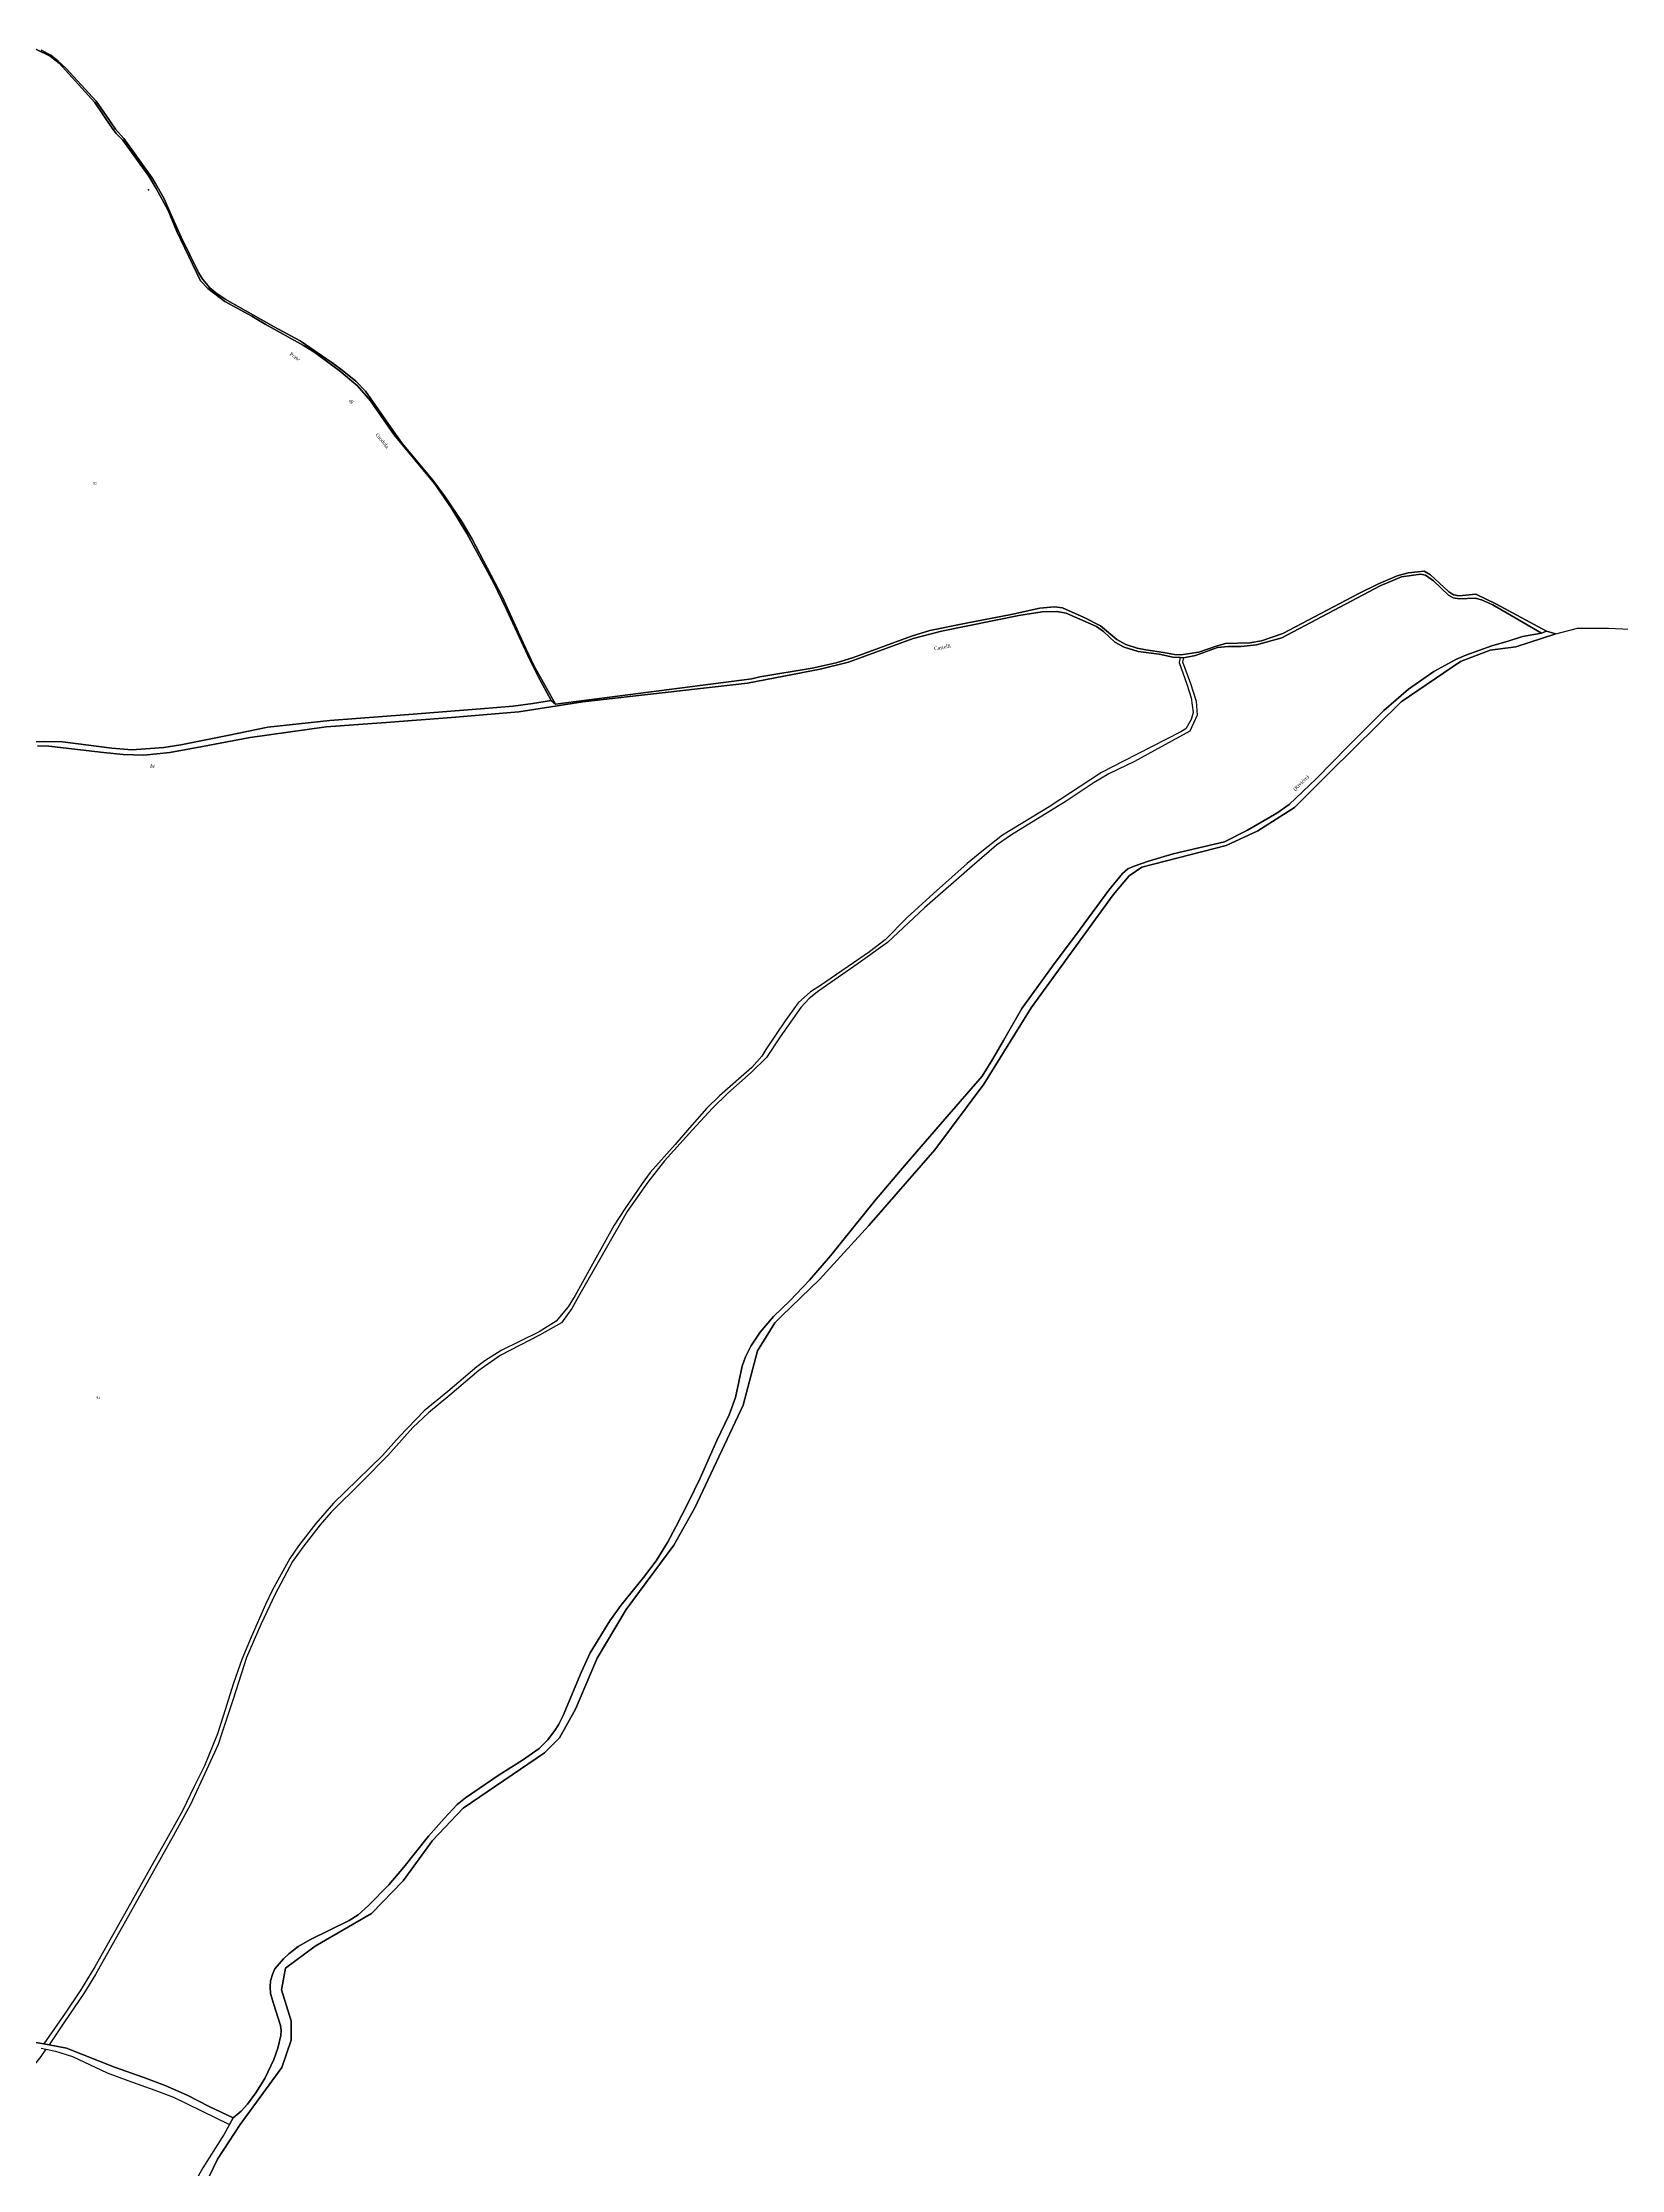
# Model space of a CAD drawing. Extents: x 1189447 to 1205702, y 6141591 to 6152844.
# Drawn here: x 1199629 to 1200944, y 6146357 to 6148127 of the extents above; entities that cross this region are included whole.
import ezdxf

# ---------------------------------------------------------------- set-up
doc = ezdxf.new("R2010")
doc.units = 0
doc.linetypes.add('CONTINU', pattern=[0])
doc.layers.get('0').update_dxf_attribs({"linetype": 'CONTINU'})
for name, color, linetype in [('1FLECHEFL', 7, 'CONTINU'), ('1LIEUDIT', 7, 'CONTINU'), ('1PARCELLE', 7, 'CONTINU'), ('1SECTION', 7, 'CONTINU'), ('1SUBDSECT', 7, 'CONTINU'), ('1TRONFLUV', 7, 'CONTINU'), ('3CHEMIN', 7, 'CONTINU'), ('3PARCELLETEX', 7, 'CONTINU'), ('3TRONFLUVTEX', 7, 'CONTINU')]:
    doc.layers.add(name, color=color, linetype=linetype)
doc.styles.get("Standard").update_dxf_attribs({"font": 'Times New Roman'})

# ---------------------------------------------------------------- blocks, each defined once
blk = doc.blocks.new('FLECHRU1')
blk.add_point((0, 0))

msp = doc.modelspace()

# ---------------------------------------------------------------- linework, layer by layer
at = {"layer": '1LIEUDIT'}
for points in [[(1199628.13, 6148120.86), (1199636.38, 6148116.73), (1199642.48, 6148111.73), (1199648.95, 6148105.58), (1199673.94, 6148078.22), (1199682.32, 6148066.36), (1199690.14, 6148055.12), (1199696.96, 6148047.19), (1199720.42, 6148014.81), (1199723.48, 6148009.88), (1199730.29, 6147997.65), (1199737.63, 6147981.3), (1199744.79, 6147965.02), (1199759.26, 6147935.68), (1199762.71, 6147929.97), (1199768.66, 6147922.88), (1199773.52, 6147918.82), (1199781.36, 6147913.53), (1199822.18, 6147890.65), (1199843.7, 6147878.82), (1199856.43, 6147870.39), (1199871.25, 6147860.04), (1199878.74, 6147854.46), (1199890.11, 6147845.28), (1199898.16, 6147837.01), (1199923.07, 6147801.28), (1199928.99, 6147793.21), (1199935.94, 6147784.72), (1199954.21, 6147762.81), (1199964.53, 6147749.2), (1199978.58, 6147727.95), (1199987.07, 6147713.79), (1200011.86, 6147666.24), (1200029.35, 6147627.46), (1200038.35, 6147608.67), (1200056.4, 6147576.48), (1200052.69, 6147579.69), (1200052.69, 6147579.69), (1200037.44, 6147577.13), (1200021.18, 6147575.01), (1199994.02, 6147572.55), (1199934.27, 6147567.91), (1199868.62, 6147562.84), (1199816.84, 6147557.42), (1199783.44, 6147550.34), (1199744.48, 6147542.7), (1199730.23, 6147540.42), (1199703.64, 6147538.62), (1199686.98, 6147539.8), (1199645.95, 6147545.29), (1199630.14, 6147545.57), (1199574.37, 6147544.33)], [(1199768.45, 6146352.01), (1199774.99, 6146365.67), (1199793.82, 6146394.74), (1199828.49, 6146442.21), (1199836.36, 6146464.73), (1199836.4, 6146480.88), (1199828.14, 6146506.7), (1199831.47, 6146524.76), (1199856.41, 6146543.04), (1199903.11, 6146570.24), (1199929.55, 6146597.39), (1199954.08, 6146630.85), (1199979.36, 6146657.94), (1200047.28, 6146703.9), (1200059.71, 6146716.45), (1200072.94, 6146740.22), (1200091.02, 6146782.77), (1200115.14, 6146823.06), (1200154.79, 6146876.63), (1200172.32, 6146907.85), (1200212.5, 6146993.34), (1200224.45, 6147038.4), (1200238.98, 6147061.69), (1200244.66, 6147067.68), (1200276.03, 6147097.72), (1200317.23, 6147142.84), (1200372.12, 6147205.78), (1200412.79, 6147260.44), (1200452.31, 6147323.74), (1200520.47, 6147417.87), (1200533.8, 6147433.75), (1200544.5, 6147441.02), (1200614.63, 6147458.86), (1200640.99, 6147471.18), (1200671.48, 6147490.66), (1200700.78, 6147519.94), (1200760.29, 6147578.56), (1200809.63, 6147612.09), (1200834.29, 6147621.37), (1200855.64, 6147624.2), (1200888.95, 6147635.14), (1200881.13, 6147637.2), (1200838.95, 6147660.15), (1200822.46, 6147668.06), (1200808.46, 6147666.75), (1200803.89, 6147667.66), (1200799.74, 6147670.18), (1200784.65, 6147684.3), (1200779.41, 6147687.34), (1200766, 6147685.81), (1200756.8, 6147683.38), (1200741.44, 6147676.67), (1200725.04, 6147668.71), (1200661.67, 6147635.29), (1200643.98, 6147629.24), (1200634.14, 6147627.57), (1200614.13, 6147626.96), (1200607.22, 6147625.03), (1200591.74, 6147619.69), (1200576.81, 6147617.56), (1200571.51, 6147617.9), (1200562.45, 6147619.57), (1200547.74, 6147621.73), (1200540.51, 6147623.26), (1200531.02, 6147626.19), (1200523.51, 6147630.36), (1200509.88, 6147641.72), (1200496.4, 6147648.65), (1200478.42, 6147656.71), (1200471.78, 6147657.51), (1200459.54, 6147656.39), (1200435.58, 6147651.21), (1200398.2, 6147643.91), (1200367.98, 6147637.82), (1200352.7, 6147633.18), (1200303.5, 6147615.22), (1200289.97, 6147610.86), (1200270.03, 6147606.55), (1200226.54, 6147599.15), (1200219.75, 6147597.67), (1200056.4, 6147576.48), (1200052.69, 6147579.69), (1200052.69, 6147579.69), (1200037.44, 6147577.13), (1200021.18, 6147575.01), (1199994.02, 6147572.55), (1199934.27, 6147567.91), (1199868.62, 6147562.84), (1199816.84, 6147557.42), (1199783.44, 6147550.34), (1199744.48, 6147542.7), (1199730.23, 6147540.42), (1199703.64, 6147538.62), (1199686.98, 6147539.8), (1199645.95, 6147545.29), (1199630.14, 6147545.57), (1199574.37, 6147544.33)]]:
    msp.add_lwpolyline(points, dxfattribs=at)
at = {"layer": '1PARCELLE'}
for points in [[(1199574.37, 6147544.33), (1199630.14, 6147545.57), (1199645.95, 6147545.29), (1199686.98, 6147539.8), (1199703.64, 6147538.62), (1199730.23, 6147540.42), (1199744.48, 6147542.7), (1199783.44, 6147550.34), (1199816.84, 6147557.42), (1199868.62, 6147562.84), (1199934.27, 6147567.91), (1199994.02, 6147572.55), (1200021.18, 6147575.01), (1200037.44, 6147577.13), (1200052.69, 6147579.69), (1200042.03, 6147599.58), (1200035.22, 6147612.94), (1200015.41, 6147655.8), (1200004.95, 6147677.12), (1199982.48, 6147718.43), (1199969.68, 6147739.62), (1199955.58, 6147760.19), (1199946.25, 6147771.56), (1199922.1, 6147800.8), (1199902.35, 6147828.91), (1199891.49, 6147841.38), (1199876.31, 6147854.1), (1199855.16, 6147869.81), (1199846.53, 6147875.05), (1199814.81, 6147892.76), (1199803.48, 6147899.51), (1199781.09, 6147911.48), (1199766.97, 6147922.34), (1199760.96, 6147928.88), (1199741.17, 6147969.94), (1199733.88, 6147987.2), (1199724.04, 6148005.69), (1199717.84, 6148016.03), (1199696.17, 6148045.87), (1199690.71, 6148051.29), (1199686.91, 6148056.81), (1199672.91, 6148077.31), (1199643.12, 6148109.85), (1199635.82, 6148115.78), (1199612.43, 6148127.1)], [(1199593.86, 6146467.82), (1199630.55, 6146461.76), (1199634.8, 6146460.92), (1199649.41, 6146458.22), (1199689.37, 6146442.41), (1199713.82, 6146433.85), (1199731.52, 6146427.13), (1199749.65, 6146418.92), (1199767.96, 6146409.66), (1199788.06, 6146400.06), (1199794.6, 6146405.85), (1199799.94, 6146411.44), (1199806.85, 6146420.95), (1199814.5, 6146433.05), (1199821.93, 6146448.83), (1199825.25, 6146458.22), (1199827.61, 6146468.68), (1199827.87, 6146473.12), (1199827.47, 6146477.03), (1199821.91, 6146494.41), (1199819.22, 6146503.61), (1199818.82, 6146509.26), (1199819.12, 6146514.06), (1199821, 6146520.28), (1199822.75, 6146524.14), (1199829.82, 6146532.58), (1199834.27, 6146536.54), (1199842.09, 6146542.82), (1199852.37, 6146548.61), (1199884.6, 6146564.33), (1199891.99, 6146569.22), (1199900.82, 6146576.77), (1199917.69, 6146594.11), (1199930, 6146608.67), (1199950.74, 6146634.51), (1199963.75, 6146649.17), (1199974.49, 6146660.84), (1199981.5, 6146666.4), (1200009.49, 6146685.72), (1200028.76, 6146697.71), (1200042.63, 6146707.52), (1200049.84, 6146714.65), (1200056.41, 6146723.28), (1200059, 6146727.86), (1200062.67, 6146734.92), (1200077.68, 6146770.7), (1200085.24, 6146787.2), (1200101.65, 6146813.84), (1200110.84, 6146826.56), (1200129.7, 6146849.81), (1200140.09, 6146863.75), (1200149.62, 6146878.97), (1200156.55, 6146891.95), (1200167.09, 6146912.44), (1200176.69, 6146932.46), (1200190.54, 6146963.73), (1200200.86, 6146985.28), (1200206.22, 6146999.58), (1200211.8, 6147025.8), (1200214.58, 6147033.43), (1200218.85, 6147042.37), (1200226.65, 6147053.84), (1200237.72, 6147066.91), (1200251.47, 6147080.11), (1200267.67, 6147097.24), (1200285.22, 6147117.54), (1200321.76, 6147163.02), (1200348.32, 6147193.97), (1200380.49, 6147231.35), (1200411.61, 6147266.95), (1200420.14, 6147280.83), (1200429.17, 6147296.77), (1200444.44, 6147323.26), (1200460.68, 6147345.46), (1200469.94, 6147358.5), (1200493.13, 6147389.18), (1200517.03, 6147421.85), (1200528.34, 6147435.6), (1200532.59, 6147439.44), (1200537.94, 6147441.82), (1200549.85, 6147445.96), (1200570.59, 6147451.92), (1200613.23, 6147462.08), (1200632.33, 6147471.58), (1200656.86, 6147485.86), (1200666.94, 6147493.08), (1200689.36, 6147514.51), (1200715.75, 6147541.25), (1200745.67, 6147571.36), (1200766.4, 6147588.98), (1200787.46, 6147603.73), (1200805.84, 6147613.76), (1200814.16, 6147617.22), (1200835.65, 6147625.1), (1200850.24, 6147629.37), (1200861.27, 6147632.96), (1200877.08, 6147635.56), (1200836.61, 6147659.19), (1200827.06, 6147663.26), (1200821.8, 6147664.71), (1200808.89, 6147664.14), (1200803.63, 6147665.1), (1200799.69, 6147667.27), (1200787.17, 6147679.23), (1200780.55, 6147683.91), (1200776.72, 6147684.63), (1200760.58, 6147682.39), (1200742.87, 6147675.14), (1200660.97, 6147631.82), (1200639.75, 6147625.88), (1200626.95, 6147624.6), (1200616.19, 6147624.5), (1200607.35, 6147623.56), (1200588.99, 6147617.03), (1200579.19, 6147615.13), (1200576.26, 6147615.3), (1200570.22, 6147615.63), (1200558.75, 6147618.16), (1200541.36, 6147620.35), (1200529.78, 6147623.96), (1200522.02, 6147628.03), (1200512.35, 6147637.02), (1200506.51, 6147641.09), (1200481.49, 6147652.37), (1200473.49, 6147653.7), (1200461.54, 6147653.49), (1200442.11, 6147650.41), (1200377.71, 6147637.41), (1200353.98, 6147631.12), (1200300.21, 6147611.4), (1200276.71, 6147605.71), (1200216.15, 6147593.88), (1200079.14, 6147578.53), (1200025.88, 6147570.25), (1199969.82, 6147565.58), (1199915.34, 6147561.24), (1199865.59, 6147557.68), (1199802.31, 6147548.82), (1199762.55, 6147541.38), (1199735.35, 6147536.29), (1199713.63, 6147534.16), (1199696.36, 6147534.71), (1199680.2, 6147536.25), (1199634.68, 6147541.58), (1199625.11, 6147541.93)], [(1199628.18, 6146458.07), (1199632.22, 6146457.27), (1199640.03, 6146455.74), (1199654.2, 6146451.29), (1199683.25, 6146437.59), (1199700.38, 6146431.16), (1199722.96, 6146423.12), (1199738.26, 6146417.53), (1199784.88, 6146394.75), (1199780.54, 6146386.53), (1199762.84, 6146358.46), (1199758.92, 6146351.67)]]:
    msp.add_lwpolyline(points, dxfattribs=at)
at = {"layer": '1SECTION'}
msp.add_lwpolyline([(1199768.45, 6146352.01), (1199774.99, 6146365.67), (1199793.82, 6146394.74), (1199828.49, 6146442.21), (1199836.36, 6146464.73), (1199836.4, 6146480.88), (1199828.14, 6146506.7), (1199831.47, 6146524.76), (1199856.41, 6146543.04), (1199903.11, 6146570.24), (1199929.55, 6146597.39), (1199954.08, 6146630.85), (1199979.36, 6146657.94), (1200047.28, 6146703.9), (1200059.71, 6146716.45), (1200072.94, 6146740.22), (1200091.02, 6146782.77), (1200115.14, 6146823.06), (1200154.79, 6146876.63), (1200172.32, 6146907.85), (1200212.5, 6146993.34), (1200224.45, 6147038.4), (1200238.98, 6147061.69), (1200244.66, 6147067.68), (1200276.03, 6147097.72), (1200317.23, 6147142.84), (1200372.12, 6147205.78), (1200412.79, 6147260.44), (1200452.31, 6147323.74), (1200520.47, 6147417.87), (1200533.8, 6147433.75), (1200544.5, 6147441.02), (1200614.63, 6147458.86), (1200640.99, 6147471.18), (1200671.48, 6147490.66), (1200700.78, 6147519.94), (1200760.29, 6147578.56), (1200809.63, 6147612.09), (1200834.29, 6147621.37), (1200855.64, 6147624.2), (1200888.95, 6147635.14), (1200906.88, 6147639.83), (1200932.9, 6147639.68), (1200992.05, 6147637.14)], dxfattribs=at)
at = {"layer": '1SUBDSECT'}
msp.add_lwpolyline([(1199628.13, 6148120.86), (1199636.38, 6148116.73), (1199642.48, 6148111.73), (1199648.95, 6148105.58), (1199673.94, 6148078.22), (1199682.32, 6148066.36), (1199690.14, 6148055.12), (1199696.96, 6148047.19), (1199720.42, 6148014.81), (1199723.48, 6148009.88), (1199730.29, 6147997.65), (1199737.63, 6147981.3), (1199744.79, 6147965.02), (1199759.26, 6147935.68), (1199762.71, 6147929.97), (1199768.66, 6147922.88), (1199773.52, 6147918.82), (1199781.36, 6147913.53), (1199822.18, 6147890.65), (1199843.7, 6147878.82), (1199856.43, 6147870.39), (1199871.25, 6147860.04), (1199878.74, 6147854.46), (1199890.11, 6147845.28), (1199898.16, 6147837.01), (1199923.07, 6147801.28), (1199928.99, 6147793.21), (1199935.94, 6147784.72), (1199954.21, 6147762.81), (1199964.53, 6147749.2), (1199978.58, 6147727.95), (1199987.07, 6147713.79), (1200011.86, 6147666.24), (1200029.35, 6147627.46), (1200038.35, 6147608.67), (1200056.4, 6147576.48), (1200219.75, 6147597.67), (1200226.54, 6147599.15), (1200270.03, 6147606.55), (1200289.97, 6147610.86), (1200303.5, 6147615.22), (1200352.7, 6147633.18), (1200367.98, 6147637.82), (1200398.2, 6147643.91), (1200435.58, 6147651.21), (1200459.54, 6147656.39), (1200471.78, 6147657.51), (1200478.42, 6147656.71), (1200496.4, 6147648.65), (1200509.88, 6147641.72), (1200523.51, 6147630.36), (1200531.02, 6147626.19), (1200540.51, 6147623.26), (1200547.74, 6147621.73), (1200562.45, 6147619.57), (1200571.51, 6147617.9), (1200576.81, 6147617.56), (1200591.74, 6147619.69), (1200607.22, 6147625.03), (1200614.13, 6147626.96), (1200634.14, 6147627.57), (1200643.98, 6147629.24), (1200661.67, 6147635.29), (1200725.04, 6147668.71), (1200741.44, 6147676.67), (1200756.8, 6147683.38), (1200766, 6147685.81), (1200779.41, 6147687.34), (1200784.65, 6147684.3), (1200799.74, 6147670.18), (1200803.89, 6147667.66), (1200808.46, 6147666.75), (1200822.46, 6147668.06), (1200838.95, 6147660.15), (1200881.13, 6147637.2), (1200888.95, 6147635.14), (1200855.64, 6147624.2), (1200834.29, 6147621.37), (1200809.63, 6147612.09), (1200760.29, 6147578.56), (1200700.78, 6147519.94), (1200671.48, 6147490.66), (1200640.99, 6147471.18), (1200614.63, 6147458.86), (1200544.5, 6147441.02), (1200533.8, 6147433.75), (1200520.47, 6147417.87), (1200452.31, 6147323.74), (1200412.79, 6147260.44), (1200372.12, 6147205.78), (1200317.23, 6147142.84), (1200276.03, 6147097.72), (1200244.66, 6147067.68), (1200238.98, 6147061.69), (1200224.45, 6147038.4), (1200212.5, 6146993.34), (1200172.32, 6146907.85), (1200154.79, 6146876.63), (1200115.14, 6146823.06), (1200091.02, 6146782.77), (1200072.94, 6146740.22), (1200059.71, 6146716.45), (1200047.28, 6146703.9), (1199979.36, 6146657.94), (1199954.08, 6146630.85), (1199929.55, 6146597.39), (1199903.11, 6146570.24), (1199856.41, 6146543.04), (1199831.47, 6146524.76), (1199828.14, 6146506.7), (1199836.4, 6146480.88), (1199836.36, 6146464.73), (1199828.49, 6146442.21), (1199793.82, 6146394.74), (1199774.99, 6146365.67), (1199768.45, 6146352.01)], dxfattribs=at)
at = {"layer": '1TRONFLUV'}
for points in [[(1199612.43, 6148127.1), (1199635.82, 6148115.78), (1199643.12, 6148109.85), (1199672.91, 6148077.31), (1199686.91, 6148056.81), (1199690.71, 6148051.29), (1199696.17, 6148045.87), (1199717.84, 6148016.03), (1199724.04, 6148005.69), (1199733.88, 6147987.2), (1199741.17, 6147969.94), (1199760.96, 6147928.88), (1199766.97, 6147922.34), (1199781.09, 6147911.48), (1199803.48, 6147899.51), (1199814.81, 6147892.76), (1199846.53, 6147875.05), (1199855.16, 6147869.81), (1199876.31, 6147854.1), (1199891.49, 6147841.38), (1199902.35, 6147828.91), (1199922.1, 6147800.8), (1199946.25, 6147771.56), (1199955.58, 6147760.19), (1199969.68, 6147739.62), (1199982.48, 6147718.43), (1200004.95, 6147677.12), (1200015.41, 6147655.8), (1200035.22, 6147612.94), (1200042.03, 6147599.58), (1200052.69, 6147579.69), (1200052.69, 6147579.69), (1200056.4, 6147576.48), (1200038.35, 6147608.67), (1200029.35, 6147627.46), (1200011.86, 6147666.24), (1199987.07, 6147713.79), (1199978.58, 6147727.95), (1199964.53, 6147749.2), (1199954.21, 6147762.81), (1199935.94, 6147784.72), (1199928.99, 6147793.21), (1199923.07, 6147801.28), (1199898.16, 6147837.01), (1199890.11, 6147845.28), (1199878.74, 6147854.46), (1199871.25, 6147860.04), (1199856.43, 6147870.39), (1199843.7, 6147878.82), (1199822.18, 6147890.65), (1199781.36, 6147913.53), (1199773.52, 6147918.82), (1199768.66, 6147922.88), (1199762.71, 6147929.97), (1199759.26, 6147935.68), (1199744.79, 6147965.02), (1199737.63, 6147981.3), (1199730.29, 6147997.65), (1199723.48, 6148009.88), (1199720.42, 6148014.81), (1199696.96, 6148047.19), (1199690.14, 6148055.12), (1199682.32, 6148066.36), (1199673.94, 6148078.22), (1199648.95, 6148105.58), (1199642.48, 6148111.73), (1199636.38, 6148116.73), (1199628.13, 6148120.86)], [(1199625.11, 6147541.93), (1199634.68, 6147541.58), (1199680.2, 6147536.25), (1199696.36, 6147534.71), (1199713.63, 6147534.16), (1199735.35, 6147536.29), (1199762.55, 6147541.38), (1199802.31, 6147548.82), (1199865.59, 6147557.68), (1199915.34, 6147561.24), (1199969.82, 6147565.58), (1200025.88, 6147570.25), (1200079.14, 6147578.53), (1200216.15, 6147593.88), (1200276.71, 6147605.71), (1200300.21, 6147611.4), (1200353.98, 6147631.12), (1200377.71, 6147637.41), (1200442.11, 6147650.41), (1200461.54, 6147653.49), (1200473.49, 6147653.7), (1200481.49, 6147652.37), (1200506.51, 6147641.09), (1200512.35, 6147637.02), (1200522.02, 6147628.03), (1200529.78, 6147623.96), (1200541.36, 6147620.35), (1200558.75, 6147618.16), (1200570.22, 6147615.63), (1200576.26, 6147615.3), (1200579.19, 6147615.13), (1200588.99, 6147617.03), (1200607.35, 6147623.56), (1200616.19, 6147624.5), (1200626.95, 6147624.6), (1200639.75, 6147625.88), (1200660.97, 6147631.82), (1200742.87, 6147675.14), (1200760.58, 6147682.39), (1200776.72, 6147684.63), (1200780.55, 6147683.91), (1200787.17, 6147679.23), (1200799.69, 6147667.27), (1200803.63, 6147665.1), (1200808.89, 6147664.14), (1200821.8, 6147664.71), (1200827.06, 6147663.26), (1200836.61, 6147659.19), (1200877.08, 6147635.56), (1200881.13, 6147637.2), (1200838.95, 6147660.15), (1200822.46, 6147668.06), (1200808.46, 6147666.75), (1200803.89, 6147667.66), (1200799.74, 6147670.18), (1200784.65, 6147684.3), (1200779.41, 6147687.34), (1200766, 6147685.81), (1200756.8, 6147683.38), (1200741.44, 6147676.67), (1200725.04, 6147668.71), (1200661.67, 6147635.29), (1200643.98, 6147629.24), (1200634.14, 6147627.57), (1200614.13, 6147626.96), (1200607.22, 6147625.03), (1200591.74, 6147619.69), (1200576.81, 6147617.56), (1200571.51, 6147617.9), (1200562.45, 6147619.57), (1200547.74, 6147621.73), (1200540.51, 6147623.26), (1200531.02, 6147626.19), (1200523.51, 6147630.36), (1200509.88, 6147641.72), (1200496.4, 6147648.65), (1200478.42, 6147656.71), (1200471.78, 6147657.51), (1200459.54, 6147656.39), (1200435.58, 6147651.21), (1200398.2, 6147643.91), (1200367.98, 6147637.82), (1200352.7, 6147633.18), (1200303.5, 6147615.22), (1200289.97, 6147610.86), (1200270.03, 6147606.55), (1200226.54, 6147599.15), (1200219.75, 6147597.67), (1200056.4, 6147576.48), (1200052.69, 6147579.69), (1200037.44, 6147577.13), (1200021.18, 6147575.01), (1199994.02, 6147572.55), (1199934.27, 6147567.91), (1199868.62, 6147562.84), (1199816.84, 6147557.42), (1199783.44, 6147550.34), (1199744.48, 6147542.7), (1199730.23, 6147540.42), (1199703.64, 6147538.62), (1199686.98, 6147539.8), (1199645.95, 6147545.29), (1199630.14, 6147545.57), (1199574.37, 6147544.33)], [(1199768.45, 6146352.01), (1199774.99, 6146365.67), (1199793.82, 6146394.74), (1199828.49, 6146442.21), (1199836.36, 6146464.73), (1199836.4, 6146480.88), (1199828.14, 6146506.7), (1199831.47, 6146524.76), (1199856.41, 6146543.04), (1199903.11, 6146570.24), (1199929.55, 6146597.39), (1199954.08, 6146630.85), (1199979.36, 6146657.94), (1200047.28, 6146703.9), (1200059.71, 6146716.45), (1200072.94, 6146740.22), (1200091.02, 6146782.77), (1200115.14, 6146823.06), (1200154.79, 6146876.63), (1200172.32, 6146907.85), (1200212.5, 6146993.34), (1200224.45, 6147038.4), (1200238.98, 6147061.69), (1200244.66, 6147067.68), (1200276.03, 6147097.72), (1200317.23, 6147142.84), (1200372.12, 6147205.78), (1200412.79, 6147260.44), (1200452.31, 6147323.74), (1200520.47, 6147417.87), (1200533.8, 6147433.75), (1200544.5, 6147441.02), (1200614.63, 6147458.86), (1200640.99, 6147471.18), (1200671.48, 6147490.66), (1200700.78, 6147519.94), (1200760.29, 6147578.56), (1200809.63, 6147612.09), (1200834.29, 6147621.37), (1200855.64, 6147624.2), (1200888.95, 6147635.14), (1200881.13, 6147637.2), (1200877.08, 6147635.56), (1200861.27, 6147632.96), (1200850.24, 6147629.37), (1200835.65, 6147625.1), (1200814.16, 6147617.22), (1200805.84, 6147613.76), (1200787.46, 6147603.73), (1200766.4, 6147588.98), (1200745.67, 6147571.36), (1200715.75, 6147541.25), (1200689.36, 6147514.51), (1200666.94, 6147493.08), (1200656.86, 6147485.86), (1200632.33, 6147471.58), (1200613.23, 6147462.08), (1200570.59, 6147451.92), (1200549.85, 6147445.96), (1200537.94, 6147441.82), (1200532.59, 6147439.44), (1200528.34, 6147435.6), (1200517.03, 6147421.85), (1200493.13, 6147389.18), (1200469.94, 6147358.5), (1200460.68, 6147345.46), (1200444.44, 6147323.26), (1200429.17, 6147296.77), (1200420.14, 6147280.83), (1200411.61, 6147266.95), (1200380.49, 6147231.35), (1200348.32, 6147193.97), (1200321.76, 6147163.02), (1200285.22, 6147117.54), (1200267.67, 6147097.24), (1200251.47, 6147080.11), (1200237.72, 6147066.91), (1200226.65, 6147053.84), (1200218.85, 6147042.37), (1200214.58, 6147033.43), (1200211.8, 6147025.8), (1200206.22, 6146999.58), (1200200.86, 6146985.28), (1200190.54, 6146963.73), (1200176.69, 6146932.46), (1200167.09, 6146912.44), (1200156.55, 6146891.95), (1200149.62, 6146878.97), (1200140.09, 6146863.75), (1200129.7, 6146849.81), (1200110.84, 6146826.56), (1200101.65, 6146813.84), (1200085.24, 6146787.2), (1200077.68, 6146770.7), (1200062.67, 6146734.92), (1200059, 6146727.86), (1200056.41, 6146723.28), (1200049.84, 6146714.65), (1200042.63, 6146707.52), (1200028.76, 6146697.71), (1200009.49, 6146685.72), (1199981.5, 6146666.4), (1199974.49, 6146660.84), (1199963.75, 6146649.17), (1199950.74, 6146634.51), (1199930, 6146608.67), (1199917.69, 6146594.11), (1199900.82, 6146576.77), (1199891.99, 6146569.22), (1199884.6, 6146564.33), (1199852.37, 6146548.61), (1199842.09, 6146542.82), (1199834.27, 6146536.54), (1199829.82, 6146532.58), (1199822.75, 6146524.14), (1199821, 6146520.28), (1199819.12, 6146514.06), (1199818.82, 6146509.26), (1199819.22, 6146503.61), (1199821.91, 6146494.41), (1199827.47, 6146477.03), (1199827.87, 6146473.12), (1199827.61, 6146468.68), (1199825.25, 6146458.22), (1199821.93, 6146448.83), (1199814.5, 6146433.05), (1199806.85, 6146420.95), (1199799.94, 6146411.44), (1199794.6, 6146405.85), (1199788.06, 6146400.06), (1199784.88, 6146394.75), (1199780.54, 6146386.53), (1199762.84, 6146358.46), (1199758.92, 6146351.67)], [(1199628.18, 6146458.07), (1199632.22, 6146457.27), (1199640.03, 6146455.74), (1199654.2, 6146451.29), (1199683.25, 6146437.59), (1199700.38, 6146431.16), (1199722.96, 6146423.12), (1199738.26, 6146417.53), (1199784.88, 6146394.75), (1199788.06, 6146400.06), (1199767.96, 6146409.66), (1199749.65, 6146418.92), (1199731.52, 6146427.13), (1199713.82, 6146433.85), (1199689.37, 6146442.41), (1199649.41, 6146458.22), (1199634.8, 6146460.92), (1199630.55, 6146461.76), (1199593.86, 6146467.82)]]:
    msp.add_lwpolyline(points, dxfattribs=at)
at = {"layer": '3CHEMIN'}
for points in [[(1200576.26, 6147615.3), (1200575.32, 6147611.13), (1200581.84, 6147593.26), (1200585.47, 6147581.78), (1200587.2, 6147569.59), (1200585.44, 6147563.78), (1200581.01, 6147556.14), (1200576.77, 6147553.41), (1200529.15, 6147528.98), (1200510.7, 6147519.61), (1200467.11, 6147491.22), (1200428.53, 6147467.62), (1200411.08, 6147453.99), (1200399.04, 6147444.09), (1200371.06, 6147418.9), (1200349.08, 6147398.89), (1200330.84, 6147380.35), (1200317.68, 6147370.54), (1200276.82, 6147342.5), (1200268.66, 6147337.05), (1200258.3, 6147327.89), (1200247.63, 6147313), (1200231.37, 6147289.22), (1200228.22, 6147283.54), (1200219.89, 6147274.27), (1200192.95, 6147250.74), (1200182.43, 6147240.41), (1200167.74, 6147223.96), (1200155.9, 6147210.19), (1200135.27, 6147186.76), (1200128.41, 6147177.55), (1200114.14, 6147156.67), (1200105.16, 6147143.05), (1200087.1, 6147110.57), (1200072.59, 6147084.53), (1200066.89, 6147075.01), (1200056.93, 6147063.07), (1200042.65, 6147054.26), (1200011.19, 6147038.81), (1199997.63, 6147030.2), (1199990.76, 6147025.05), (1199966.84, 6147004.71), (1199947.14, 6146988.41), (1199926.51, 6146967.28), (1199912.24, 6146951.26), (1199891.61, 6146931.02), (1199871.63, 6146911.56), (1199856.78, 6146894.8), (1199842.49, 6146876.26), (1199835.27, 6146865.76), (1199820.75, 6146839.46), (1199814.89, 6146827.46), (1199803.01, 6146800.08), (1199795.32, 6146781.57), (1199788.46, 6146762.03), (1199779.79, 6146734.48), (1199774.91, 6146719.7), (1199764.09, 6146692.98), (1199755.67, 6146675.99), (1199745.77, 6146655.69), (1199735.28, 6146636.77), (1199719.64, 6146608.71), (1199700.02, 6146574.01), (1199672.83, 6146525.93), (1199660.57, 6146505.8), (1199648.34, 6146487.31), (1199630.55, 6146461.76)], [(1200579.19, 6147615.13), (1200578.33, 6147611.77), (1200584.95, 6147593.78), (1200589.56, 6147578.98), (1200590.49, 6147567.43), (1200584.46, 6147553.95), (1200554.86, 6147537.92), (1200538.3, 6147528.94), (1200516.91, 6147518.58), (1200504.59, 6147511.26), (1200481.36, 6147495.84), (1200436, 6147467.81), (1200423.36, 6147459.14), (1200403.05, 6147441.77), (1200363.45, 6147406.95), (1200332.56, 6147378.34), (1200308.21, 6147360.74), (1200275.43, 6147338.13), (1200267.54, 6147331.66), (1200260.58, 6147324.08), (1200243.45, 6147299.76), (1200232.04, 6147282.51), (1200219.28, 6147270), (1200199.78, 6147252.86), (1200186.91, 6147240.4), (1200170.26, 6147222.44), (1200147.08, 6147196.48), (1200133.06, 6147178.65), (1200116.09, 6147154.4), (1200096.37, 6147120.12), (1200075.56, 6147083.52), (1200069.8, 6147073.73), (1200061.39, 6147061.62), (1200042.89, 6147051.59), (1200010.16, 6147034.65), (1199992.54, 6147022.17), (1199968.36, 6147001.46), (1199950.51, 6146986.82), (1199937.73, 6146974.55), (1199916.71, 6146951.44), (1199895.42, 6146929.81), (1199869.73, 6146904.13), (1199860.4, 6146893.54), (1199846.79, 6146876.15), (1199837.49, 6146863.03), (1199823.03, 6146835.89), (1199811.05, 6146810.6), (1199799.25, 6146783.24), (1199787.96, 6146748.53), (1199778.7, 6146720.25), (1199775.47, 6146710.92), (1199766.16, 6146690.22), (1199752.46, 6146661.02), (1199738.34, 6146635.23), (1199717.78, 6146598.53), (1199702.3, 6146570.65), (1199673.4, 6146519.44), (1199663.75, 6146503.64), (1199647.77, 6146479.95), (1199634.8, 6146460.92)], [(1199632.22, 6146457.27), (1199628.07, 6146451.28), (1199621.67, 6146443.06), (1199617.41, 6146436.88), (1199605.18, 6146423.04), (1199596.65, 6146414.52), (1199574.13, 6146398.47), (1199548.74, 6146381.71), (1199533.47, 6146370.58), (1199517.05, 6146355.3), (1199502.79, 6146340.78), (1199481.79, 6146314.86), (1199466.58, 6146288.63), (1199453.8, 6146267.9), (1199443.68, 6146253.97), (1199422.84, 6146231.71), (1199413.81, 6146221.5), (1199398.08, 6146211.67), (1199376.28, 6146199.96), (1199364.63, 6146193.1), (1199352.99, 6146183.33), (1199345.08, 6146175.52), (1199338.47, 6146167.37)]]:
    msp.add_lwpolyline(points, dxfattribs=at)

# ---------------------------------------------------------------- block references
at = {"layer": '1FLECHEFL', "rotation": 298.7}
msp.add_blockref('FLECHRU1', (1199717.53, 6148004.47), dxfattribs=at)

# ---------------------------------------------------------------- texts
at = {"layer": '3PARCELLETEX'}
for s, p in [('92', (1199671.45, 6147759.3)), ('93', (1199674.26, 6146998.48))]:
    msp.add_text(s, height=2, dxfattribs=at).set_placement(p)
at = {"layer": '3TRONFLUVTEX'}
for s, rotation, p in [('Prate', 325.9, (1199834.73, 6147867.24)), ('di', 309.4, (1199884.14, 6147828.92)), ('Giodola', 309.7, (1199906.28, 6147800.48)), ('Castelli', 10.1, (1200371.74, 6147621.3)), ('de', 5.7, (1199718.69, 6147523.52)), ('(Rivière)', 45.4, (1200672.1, 6147504.04))]:
    msp.add_text(s, height=3, rotation=rotation, dxfattribs=at).set_placement(p)

doc.saveas('drawing.dxf')
